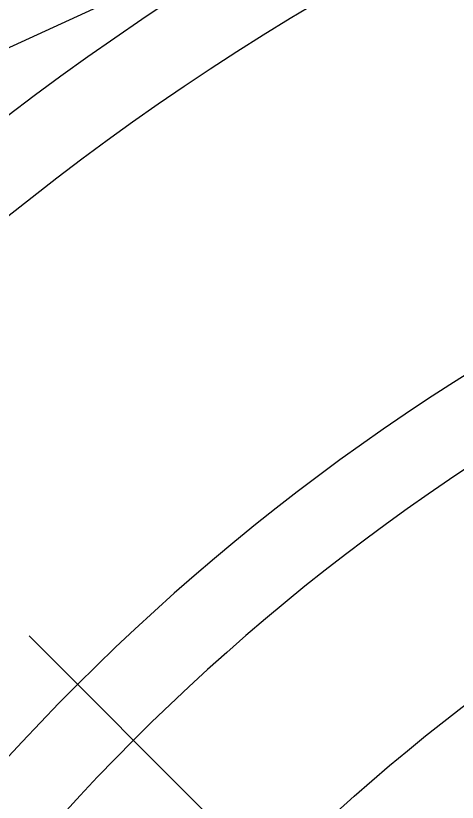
# Model space of a CAD drawing. Extents: x -89 to 228, y -109 to 52.
# Drawn here: x -30.26 to -22.06, y 26.92 to 41.55 of the extents above; entities that cross this region are included whole.
import ezdxf

# ---------------------------------------------------------------- set-up
doc = ezdxf.new("R2010")
doc.units = 0
doc.linetypes.add('CENTER', pattern=[50.8, 31.75, -6.35, 6.35, -6.35])
doc.layers.get('0').update_dxf_attribs({"linetype": 'CONTINUOUS'})
doc.layers.add('CENTER', color=1, linetype='CENTER')

msp = doc.modelspace()

# ---------------------------------------------------------------- linework, layer by layer
at = {"color": 7, "linetype": 'CONTINUOUS'}
msp.add_line((-31.871, 40.276), (-18.687, 46.377), dxfattribs=at)
for radius in [48.529, 36.133]:
    msp.add_circle((0, 0), radius, dxfattribs=at)
for radius, start, end in [(50, 141.8267, 128.1733), (41.176, 90, 270), (39.706, 90, 270)]:
    msp.add_arc((0, 0), radius, start, end, dxfattribs=at)
at = {"layer": 'CENTER', "color": 1, "linetype": 'CENTER'}
msp.add_line((1.414, -1.414), (-45.556, 45.556), dxfattribs=at)

doc.saveas('drawing.dxf')
